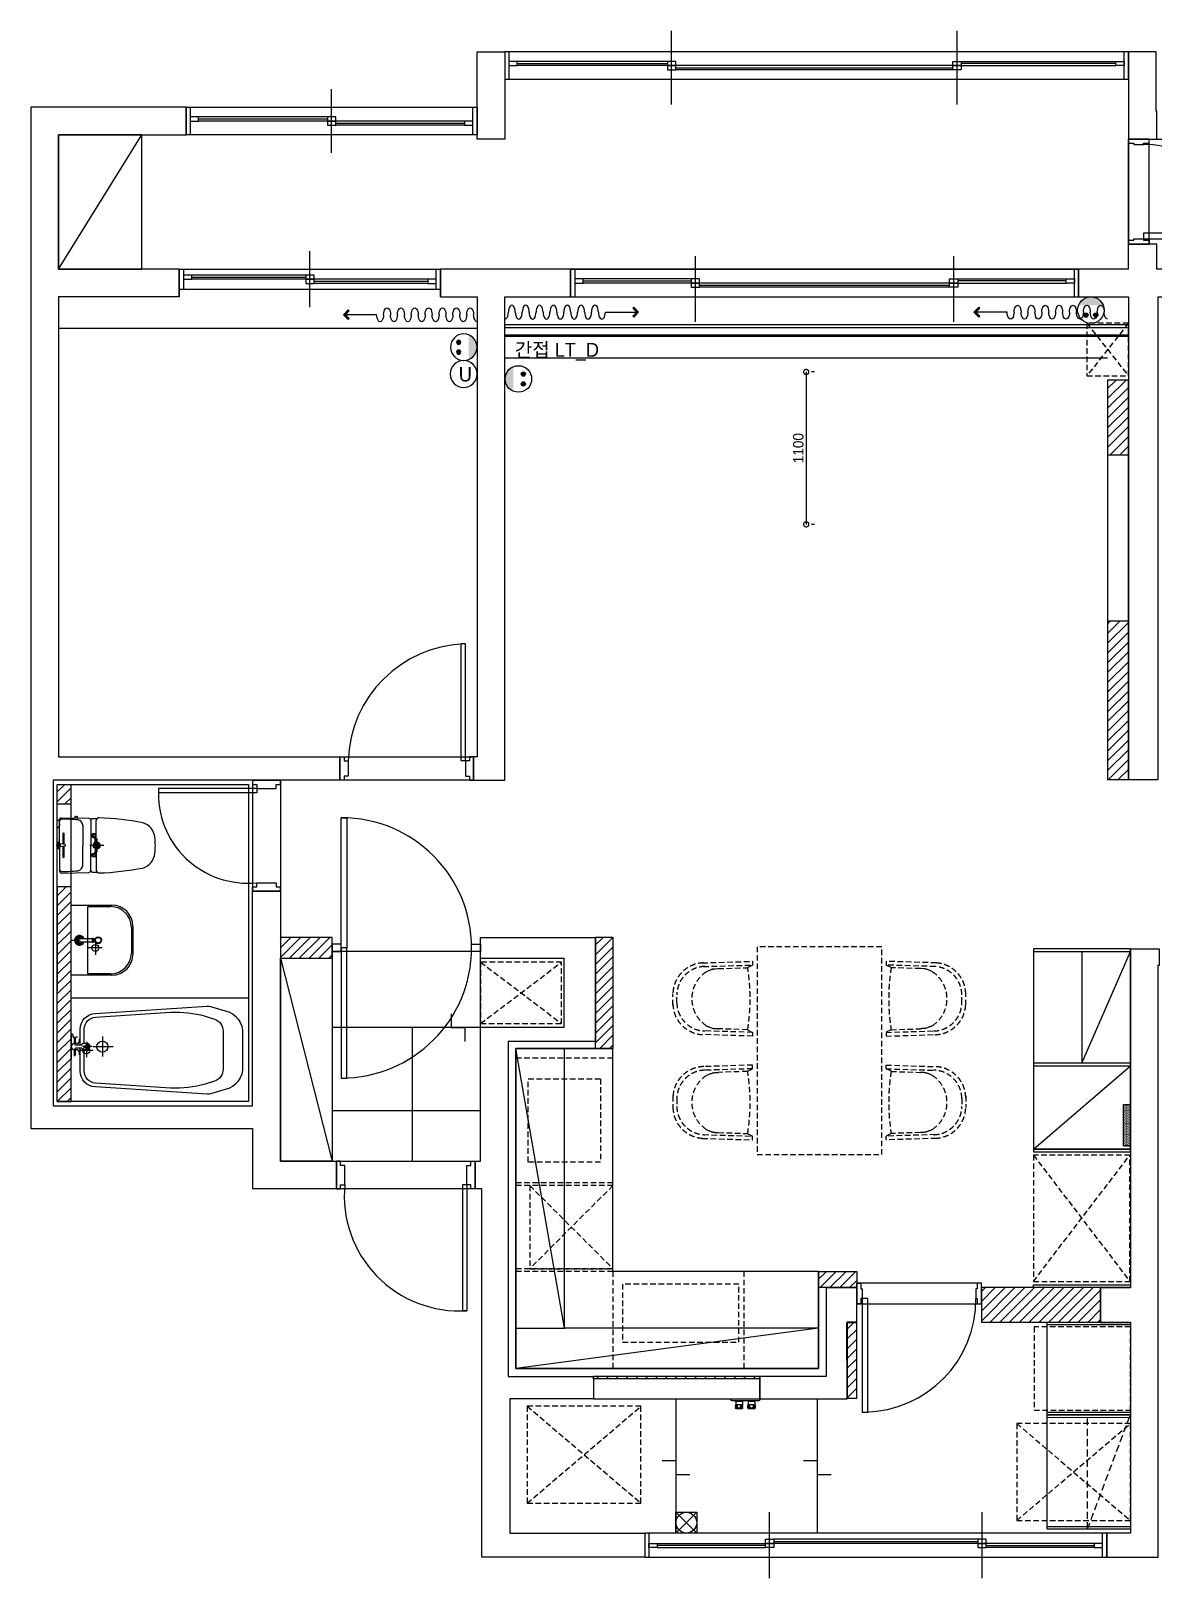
# Model space of a CAD drawing. Header units: inches. Extents: x 199882 to 277715, y -17863 to 11882.
# Drawn here: x 265150 to 273248, y -1368 to 9802 of the extents above; entities that cross this region are included whole.
import ezdxf
from ezdxf.enums import TextEntityAlignment as Align

# ---------------------------------------------------------------- set-up
doc = ezdxf.new("R2010")
doc.units = ezdxf.units.IN
doc.header["$LTSCALE"] = 50
doc.header["$MEASUREMENT"] = 0
for name, pattern in [('DASHEDX2', [1.5, 1, -0.5]), ('DH-HID2', [1.2, 0.8, -0.4]), ('HID', [2.5, 1.5, -1]), ('HIDDEN', [0.375, 0.25, -0.125])]:
    doc.linetypes.add(name, pattern=pattern)
for name, color, linetype in [('01. F-소품', 3, 'Continuous'), ('03-WAL NEW', 3, 'Continuous'), ('04-WIN', 4, 'Continuous'), ('06-FUR', 6, 'Continuous'), ('06-LIGHT', 4, 'Continuous'), ('07-DIM WAL', 5, 'Continuous'), ('08-HAT', 8, 'Continuous'), ('3.기호.계단선', 30, 'Continuous'), ('CO-BATH', 6, 'Continuous'), ('CO-DO-FR', 7, 'Continuous'), ('CO-DOOR', 8, 'Continuous'), ('E-HAT', 251, 'Continuous'), ('fin', 5, 'Continuous'), ('FU-FURM', 251, 'DH-HID2'), ('fur', 6, 'Continuous'), ('HL', 6, 'HIDDEN'), ('RC-LIGHT', 7, 'Continuous'), ('도면층2', 2, 'Continuous'), ('도면층4', 4, 'Continuous'), ('도면층5', 5, 'Continuous'), ('설비', 140, 'Continuous'), ('욕실마감선', 4, 'Continuous')]:
    doc.layers.add(name, color=color, linetype=linetype)
doc.styles.get("Standard").update_dxf_attribs({"font": 'txt.shx', "bigfont": 'whgtxt.shx'})
doc.styles.add('스타일1', font='HY울릉도M.TTF')
doc.styles.add('코레일둥고', font='Korail_Round_Gothic_Medium.ttf')
doc.dimstyles.new('30', dxfattribs={"dimscale": 30, "dimtxt": 2.5, "dimasz": 2.5, "dimexe": 1.25, "dimexo": 2, "dimtad": 1, "dimdec": 0, "dimtxsty": '스타일1', "dimblk": 'DOTSMALL', "dimcen": 2.5, "dimclrd": 1, "dimclre": 1, "dimclrt": 7, "dimadec": 0, "dimazin": 0, "dimtfac": 1, "dimtdec": 0, "dimtix": 1, "dimtmove": 0, "dimatfit": 3, "dimldrblk": 'DOTSMALL', "dimfxl": 0, "dimarcsym": 0})
pattern_1 = [(225, (21500, 3.206), (35.355339, -35.355339), [])]
pattern_2 = [(225, (46921.5, 0), (35.355339, -35.355339), [])]

# ---------------------------------------------------------------- blocks, each defined once
blk = doc.blocks.new('A$C004A4CAE')
at = {"layer": 'fin', "color": 6}
for p, q in [((0, 0), (0, 5)), ((200, 15), (10, 15)), ((36, 69), (36, 70)), ((84, 69), (36, 69)), ((51, 63), (36, 63)), ((51, 57), (36, 57)), ((51, 51), (36, 51)), ((36, 23), (36, 45)), ((84, 45), (36, 45)), ((82, 72), (38, 72)), ((82, 21), (38, 21)), ((43, 15), (43, 21)), ((84, 63), (69, 63)), ((84, 57), (69, 57)), ((84, 51), (69, 51)), ((77, 15), (77, 21)), ((84, 69), (84, 70)), ((84, 23), (84, 45)), ((126, 69), (126, 70)), ((174, 69), (126, 69)), ((141, 63), (126, 63)), ((141, 57), (126, 57)), ((141, 51), (126, 51)), ((174, 45), (126, 45)), ((126, 23), (126, 45)), ((172, 72), (128, 72)), ((172, 21), (128, 21)), ((133, 15), (133, 21)), ((174, 63), (159, 63)), ((174, 57), (159, 57)), ((174, 51), (159, 51)), ((167, 15), (167, 21)), ((174, 69), (174, 70)), ((174, 23), (174, 45)), ((210, 0), (210, 5))]:
    blk.add_line(p, q, dxfattribs=at)
for centre, radius, start, end in [((10, 5), 10, 90, 180), ((36, 66), 3, 90, 270), ((36, 60), 3, 90, 270), ((36, 54), 3, 90, 270), ((36, 48), 3, 90, 270), ((38, 70), 2, 90, 180), ((38, 23), 2, 180, 270), ((51, 66), 3, 90, 270), ((51, 60), 3, 90, 270), ((51, 54), 3, 90, 270), ((51, 48), 3, 90, 270), ((69, 66), 3, 270, 90), ((69, 60), 3, 270, 90), ((69, 54), 3, 270, 90), ((69, 48), 3, 270, 90), ((82, 70), 2, 0, 90), ((82, 23), 2, 270, 0), ((84, 66), 3, 270, 90), ((84, 60), 3, 270, 90), ((84, 54), 3, 270, 90), ((84, 48), 3, 270, 90), ((126, 66), 3, 90, 270), ((126, 60), 3, 90, 270), ((126, 54), 3, 90, 270), ((126, 48), 3, 90, 270), ((128, 70), 2, 90, 180), ((128, 23), 2, 180, 270), ((141, 66), 3, 90, 270), ((141, 60), 3, 90, 270), ((141, 54), 3, 90, 270), ((141, 48), 3, 90, 270), ((159, 66), 3, 270, 90), ((159, 60), 3, 270, 90), ((159, 54), 3, 270, 90), ((159, 48), 3, 270, 90), ((172, 70), 2, 0, 90), ((172, 23), 2, 270, 0), ((174, 66), 3, 270, 90), ((174, 60), 3, 270, 90), ((174, 54), 3, 270, 90), ((174, 48), 3, 270, 90), ((200, 5), 10, 0, 90)]:
    blk.add_arc(centre, radius, start, end, dxfattribs=at)
blk = doc.blocks.new('floor')
at = {"layer": '3.기호.계단선'}
h = blk.add_hatch(dxfattribs=at)
h.set_pattern_fill('ANSI31', color=256, scale=10)
edge = h.paths.add_edge_path()
edge.add_arc((205833, 3922), 25, 0, 360)
at = {"layer": '3.기호.계단선', "ltscale": 0.56}
h = blk.add_hatch(dxfattribs=at)
h.set_pattern_fill('DOTS', color=256, scale=150, angle=180)
h.set_pattern_definition([(180, (209320.21, 64491.231), (-4.6875, -9.375), [0, -9.375])])
h.paths.add_polyline_path([(213242, 2052), (213292, 2052), (213292, 1752), (213242, 1752)])
for p, q in [((210013, -73), (210013, -1043)), ((211033, -73), (211033, -1043)), ((210013, -893), (210163, -1043)), ((210013, -1043), (210163, -893))]:
    blk.add_line(p, q)
for points in [[(209913, -520), (210013, -520), (210013, -620), (210113, -620)], [(210933, -520), (211033, -520), (211033, -620), (211133, -620)]]:
    blk.add_lwpolyline(points)
blk.add_lwpolyline([(210013, -893), (210163, -893), (210163, -1043), (210013, -1043)], close=True)
blk.add_circle((210088, -968), 75)
at = {"layer": '3.기호.계단선'}
for p, q in [((205883, 3922), (205783, 3922)), ((205833, 3972), (205833, 3872)), ((205873, 3182), (205773, 3182)), ((205823, 3232), (205823, 3132)), ((205758, 2492), (205758, 2392)), ((205808, 2442), (205708, 2442))]:
    blk.add_line(p, q, dxfattribs=at)
blk.add_lwpolyline([(213242, 2052), (213292, 2052), (213292, 1752), (213242, 1752)], close=True, dxfattribs=at)
for centre in [(205833, 3922), (205823, 3182), (205758, 2442)]:
    blk.add_circle(centre, 25, dxfattribs=at)
at = {"layer": '도면층2'}
for p, q in [((213483, 8262), (213278, 8262)), ((213278, 8082), (213278, 8262)), ((208603, 3257), (209433, 3257)), ((208603, 3107), (208603, 3257)), ((209433, 3257), (209433, 2507)), ((208603, 1642), (208603, 2607)), ((209433, 2507), (208803, 2507)), ((208803, 2507), (208803, 87)), ((208563, 1442), (208563, 1642)), ((208563, 1642), (208603, 1642)), ((208613, 1442), (208563, 1442)), ((208613, -1218), (208613, 1442)), ((208803, 87), (209418, 87)), ((209418, 87), (209418, -73)), ((209418, -73), (208813, -73)), ((208813, -73), (208813, -1043)), ((208813, -1043), (209788, -1043)), ((209788, -1043), (209788, -1218)), ((209788, -1218), (208613, -1218))]:
    blk.add_line(p, q, dxfattribs=at)
for points in [[(208578, 9652), (208778, 9652), (208778, 9452), (208778, 9022), (208578, 9022), (208578, 9242)], [(213278, 9022), (213483, 9022), (213483, 9222), (213478, 9222), (213478, 9652), (213278, 9652), (213278, 9452)], [(213122, -1043), (213122, -1218), (213493, -1218), (213493, 3057), (213503, 3057), (213503, 3172), (213292, 3172), (213292, 727), (213077, 727), (213077, 477), (213292, 477), (213293, -1043)], [(211317, 477), (211317, 727), (211097, 727), (211098, 87), (210618, 87), (210618, -73), (211248, -73), (211247, 477)]]:
    blk.add_lwpolyline(points, close=True, dxfattribs=at)
for points in [[(206428, 8082), (206428, 7882), (206428, 8082), (205558, 8082), (205558, 9052), (206478, 9052), (206478, 9252), (205358, 9252), (205358, 1877), (206958, 1877), (206958, 1442)], [(208553, 4552), (208553, 4392), (208778, 4392), (208778, 7882), (209253, 7882), (209253, 8082), (208313, 8082), (208313, 7882), (208578, 7882), (208578, 4562), (208553, 4562)], [(213278, 8082), (212918, 8082), (212918, 7882), (213278, 7882), (213278, 4397), (213493, 4397), (213493, 7882), (213963, 7882), (213963, 8082), (213483, 8082)], [(206428, 7882), (205558, 7882), (205558, 4562), (207588, 4562), (207588, 4392), (205518, 4392), (205518, 2042), (206958, 2042), (206958, 3592), (207158, 3592), (207158, 1642), (207563, 1642), (207563, 1442), (206958, 1442)], [(208603, 3107), (209203, 3107), (209203, 2607), (208603, 2607)]]:
    blk.add_lwpolyline(points, dxfattribs=at)
at = {"layer": '도면층4'}
for p, q in [((209981, 9272), (209981, 9802)), ((212042, 9272), (212042, 9802)), ((213278, 9652), (208778, 9652)), ((208778, 9652), (208778, 9452)), ((208808, 9652), (208808, 9452)), ((213248, 9452), (213248, 9652)), ((213278, 9452), (213278, 9652)), ((208868, 9567), (209951, 9567)), ((210011, 9537), (212012, 9537)), ((213188, 9567), (212072, 9567)), ((213278, 9452), (208778, 9452)), ((207528, 8922), (207528, 9382)), ((206478, 9252), (206478, 9052)), ((206508, 9252), (206508, 9052)), ((206568, 9167), (207498, 9167)), ((208548, 9052), (208548, 9252)), ((208578, 9022), (208578, 9242)), ((207558, 9137), (208488, 9137)), ((207371, 7807), (207371, 8212)), ((210153, 7702), (210153, 8177)), ((212018, 7702), (212018, 8177)), ((206428, 8082), (206428, 7882)), ((206428, 8082), (208313, 8082)), ((206428, 8082), (206428, 7937)), ((206458, 8082), (206458, 7937)), ((208283, 7937), (208283, 8082)), ((208313, 7882), (208313, 8082)), ((208313, 7937), (208313, 8082)), ((209253, 8082), (212918, 8082)), ((212918, 8082), (209253, 8082)), ((209253, 8082), (209253, 7882)), ((209283, 8082), (209283, 7882)), ((212888, 7882), (212888, 8082)), ((212918, 7882), (212918, 8082)), ((206428, 7937), (208313, 7937)), ((206518, 8025), (207341, 8025)), ((207401, 7995), (208223, 7995)), ((209343, 7997), (210123, 7997)), ((210183, 7967), (211988, 7967)), ((212828, 7997), (212048, 7997)), ((209253, 7882), (212918, 7882)), ((208493, 5378), (208463, 5378)), ((208463, 4532), (208463, 5377)), ((208493, 4532), (208493, 5378)), ((207588, 4392), (207588, 4562)), ((207588, 4562), (208553, 4562)), ((207588, 4562), (207588, 4392)), ((208493, 4532), (208463, 4532)), ((208553, 4562), (208553, 4392)), ((207158, 4392), (206958, 4392)), ((206958, 4392), (206958, 3592)), ((206958, 4392), (207158, 4392)), ((207158, 4362), (207158, 4392)), ((207158, 4392), (207158, 3592)), ((208553, 4392), (207588, 4392)), ((206988, 4332), (206278, 4332)), ((206278, 4332), (206278, 4302)), ((206988, 4302), (206279, 4302)), ((206988, 4332), (206988, 4302)), ((206958, 3592), (207158, 3592)), ((207158, 3592), (207158, 3622)), ((207563, 1642), (208563, 1642)), ((207563, 1442), (207563, 1642)), ((208563, 1642), (208563, 1442)), ((208563, 1442), (208563, 1642)), ((208473, 1472), (208473, 563)), ((208503, 1472), (208473, 1472)), ((208503, 1472), (208503, 562)), ((208563, 1442), (207563, 1442)), ((208503, 562), (208473, 562)), ((210618, 87), (209418, 87)), ((209418, 87), (209418, -73)), ((210618, -73), (210618, 87)), ((209418, -73), (210618, -73)), ((210688, -1368), (210688, -893)), ((212222, -1368), (212222, -893)), ((213122, -1043), (209788, -1043)), ((209788, -1043), (209788, -1218)), ((209818, -1043), (209818, -1218)), ((210718, -1103), (212192, -1103)), ((213092, -1218), (213092, -1043)), ((213122, -1218), (213122, -1043)), ((209788, -1218), (213122, -1218)), ((210658, -1133), (209878, -1133)), ((212252, -1133), (213032, -1133))]:
    blk.add_line(p, q, dxfattribs=at)
for points in [[(208808, 9582), (208808, 9552), (208868, 9552), (208868, 9582)], [(209951, 9582), (209951, 9552), (210011, 9552), (210011, 9582)], [(209951, 9552), (209951, 9522), (210011, 9522), (210011, 9552)], [(212072, 9582), (212072, 9552), (212012, 9552), (212012, 9582)], [(212072, 9552), (212072, 9522), (212012, 9522), (212012, 9552)], [(213248, 9582), (213248, 9552), (213188, 9552), (213188, 9582)], [(206478, 9252), (208578, 9252), (208578, 9052), (206478, 9052)], [(206508, 9182), (206508, 9152), (206568, 9152), (206568, 9182)], [(207498, 9182), (207498, 9152), (207558, 9152), (207558, 9182)], [(207498, 9152), (207498, 9122), (207558, 9122), (207558, 9152)], [(208488, 9152), (208488, 9122), (208548, 9122), (208548, 9152)], [(206458, 8040), (206458, 8010), (206518, 8010), (206518, 8040)], [(207341, 8040), (207341, 8010), (207401, 8010), (207401, 8040)], [(207341, 8010), (207341, 7980), (207401, 7980), (207401, 8010)], [(208223, 8010), (208223, 7980), (208283, 7980), (208283, 8010)], [(209283, 8012), (209283, 7982), (209343, 7982), (209343, 8012)], [(210123, 8012), (210123, 7982), (210183, 7982), (210183, 8012)], [(210123, 7982), (210123, 7952), (210183, 7952), (210183, 7982)], [(212048, 8012), (212048, 7982), (211988, 7982), (211988, 8012)], [(212048, 7982), (212048, 7952), (211988, 7952), (211988, 7982)], [(212888, 8012), (212888, 7982), (212828, 7982), (212828, 8012)], [(210718, -1088), (210718, -1118), (210658, -1118), (210658, -1088)], [(212192, -1088), (212192, -1118), (212252, -1118), (212252, -1088)], [(209878, -1118), (209878, -1148), (209818, -1148), (209818, -1118)], [(210718, -1118), (210718, -1148), (210658, -1148), (210658, -1118)], [(212192, -1118), (212192, -1148), (212252, -1148), (212252, -1118)], [(213032, -1118), (213032, -1148), (213092, -1148), (213092, -1118)]]:
    blk.add_lwpolyline(points, close=True, dxfattribs=at)
for points in [[(207588, 4562), (207618, 4562), (207618, 4532), (207648, 4532), (207648, 4422), (207618, 4422), (207618, 4392), (207588, 4392), (207588, 4562)], [(208553, 4562), (208523, 4562), (208523, 4532), (208493, 4532), (208493, 4422), (208523, 4422), (208523, 4392), (208553, 4392), (208553, 4562)], [(206958, 4392), (206958, 4362), (206988, 4362), (206988, 4332), (207128, 4332), (207128, 4362), (207158, 4362), (207158, 4392), (206958, 4392)], [(206958, 3592), (206958, 3622), (206988, 3622), (206988, 3652), (207128, 3652), (207128, 3622), (207158, 3622), (207158, 3592), (206958, 3592)], [(207563, 1442), (207593, 1442), (207593, 1472), (207623, 1472), (207623, 1612), (207593, 1612), (207593, 1642), (207563, 1642), (207563, 1442)], [(208563, 1442), (208533, 1442), (208533, 1472), (208503, 1472), (208503, 1612), (208533, 1612), (208533, 1642), (208563, 1642), (208563, 1442)]]:
    blk.add_lwpolyline(points, dxfattribs=at)
at = {"layer": '도면층5'}
for p, q in [((209951, 9582), (208868, 9582)), ((209951, 9552), (208868, 9552)), ((212012, 9552), (210011, 9552)), ((212012, 9522), (210011, 9522)), ((212072, 9582), (213188, 9582)), ((212072, 9552), (213188, 9552)), ((207498, 9182), (206568, 9182)), ((207498, 9152), (206568, 9152)), ((208488, 9152), (207558, 9152)), ((208488, 9122), (207558, 9122)), ((207341, 8040), (206518, 8040)), ((207341, 8010), (206518, 8010)), ((208223, 8010), (207401, 8010)), ((208223, 7980), (207401, 7980)), ((210123, 8012), (209343, 8012)), ((210123, 7982), (209343, 7982)), ((211988, 7982), (210183, 7982)), ((211988, 7952), (210183, 7952)), ((212048, 8012), (212828, 8012)), ((212048, 7982), (212828, 7982)), ((212192, -1088), (210718, -1088)), ((209878, -1118), (210658, -1118)), ((209878, -1148), (210658, -1148)), ((212192, -1118), (210718, -1118)), ((213032, -1118), (212252, -1118)), ((213032, -1148), (212252, -1148))]:
    blk.add_line(p, q, dxfattribs=at)
for centre, radius, start, end in [((208516, 4509), 868, 91.5057, 178.4943), ((206923, 4294), 645, 176.5966, 275.8314), ((208450, 1392), 831, 174.4709, 273.6438)]:
    blk.add_arc(centre, radius, start, end, dxfattribs=at)
at = {"xscale": -1, "rotation": 180}
blk.add_blockref('A$C004A4CAE', (210408, -73), dxfattribs=at)
blk = doc.blocks.new('CJSWJ')
at = {"layer": '03-WAL NEW'}
h = blk.add_hatch(dxfattribs=at)
h.set_pattern_fill('_USER', color=256, scale=50, angle=225, pattern_type=0)
h.set_pattern_definition(pattern_2)
h.paths.add_polyline_path([(234778, 7282), (234628, 7282), (234628, 6740), (234778, 6740)])
h = blk.add_hatch(dxfattribs=at)
h.set_pattern_fill('_USER', color=256, scale=50, angle=225, pattern_type=0)
h.set_pattern_definition(pattern_2)
h.paths.add_polyline_path([(234628, 4397), (234778, 4397), (234778, 5540), (234628, 5540)])
h = blk.add_hatch(dxfattribs=at)
h.set_pattern_fill('_USER', color=256, scale=50, angle=225, pattern_type=0)
h.set_pattern_definition([(225, (22096, -5), (35.355339, -35.355339), [])])
h.paths.add_polyline_path([(227148, 4362), (227048, 4362), (227048, 4222), (227148, 4222)])
h = blk.add_hatch(dxfattribs=at)
h.set_pattern_fill('_USER', color=8, scale=50, angle=225, pattern_type=0)
h.set_pattern_definition([(225, (355859.5, 8446), (35.35534, -35.35534), [])])
h.paths.add_polyline_path([(227048, 2072), (227148, 2072), (227148, 3622), (227048, 3622)])
h = blk.add_hatch(dxfattribs=at)
h.set_pattern_fill('_USER', color=256, scale=50, angle=225, pattern_type=0)
h.set_pattern_definition([(225, (355869.5, 8451), (35.35534, -35.35534), [])])
h.paths.add_polyline_path([(229033, 3257), (228658, 3257), (228658, 3107), (229033, 3107)])
h = blk.add_hatch(dxfattribs=at)
h.set_pattern_fill('_USER', color=256, scale=50, angle=225, pattern_type=0)
h.set_pattern_definition([(225, (355964.5, 8484.206), (35.35534, -35.35534), [])])
h.paths.add_polyline_path([(231058, 2455), (230933, 2455), (230933, 3260), (231058, 3260)])
h = blk.add_hatch(dxfattribs=at)
h.set_pattern_fill('_USER', color=256, scale=50, angle=225, pattern_type=0)
h.set_pattern_definition(pattern_1)
h.paths.add_polyline_path([(232817, 730), (232542, 730), (232542, 846), (232817, 846)])
h = blk.add_hatch(dxfattribs=at)
h.set_pattern_fill('_USER', color=256, scale=50, angle=225, pattern_type=0)
h.set_pattern_definition([(225, (47135.57, -161.794), (35.355339, -35.355339), [])])
h.paths.add_polyline_path([(234577, 480), (234577, 730), (233717, 730), (233717, 480)])
h = blk.add_hatch(dxfattribs=at)
h.set_pattern_fill('_USER', color=256, scale=50, angle=225, pattern_type=0)
h.set_pattern_definition(pattern_1)
h.paths.add_polyline_path([(232748, -70), (232817, -70), (232817, 480), (232748, 480)])
h = blk.add_hatch(dxfattribs=at)
h.set_pattern_fill('_USER', color=256, scale=50, angle=225, pattern_type=0)
h.set_pattern_definition([(225, (21500, -101.794), (35.355339, -35.355339), [])])
h.paths.add_polyline_path([(230918, 90), (232118, 90), (232118, 70), (230918, 70)])
at = {"layer": '08-HAT'}
h = blk.add_hatch(dxfattribs=at)
h.set_pattern_fill('_USER', color=8, scale=600, double=1, pattern_type=0)
h.set_pattern_definition([(0, (230103.25, 2607.26), (0, 600), []), (90, (230103.25, 2607.26), (-600, 4e-14), [])])
h.paths.add_polyline_path([(230103, 2607), (229033, 2607), (229033, 1642), (230103, 1642)])
at = {"color": 8}
for p, q in [((227048, 3922), (227039, 3922)), ((227048, 3946), (227048, 3898)), ((227148, 3237), (227213, 3237)), ((230103, 2607), (229033, 2607))]:
    blk.add_line(p, q, dxfattribs=at)
at = {"color": 8, "const_width": 10}
for points in [[(227928, 8082), (229813, 8082), (229813, 7937), (227928, 7937)], [(230753, 8082), (234418, 8082), (234418, 7882), (230753, 7882)]]:
    blk.add_lwpolyline(points, close=True, dxfattribs=at)
at = {"color": 8}
blk.add_lwpolyline([(229890, 2707), (229890, 2607), (229990, 2607), (229990, 2507)], dxfattribs=at)
at = {"layer": '03-WAL NEW'}
for p, q in [((234778, 6740), (234628, 6740)), ((234778, 5540), (234628, 5540)), ((227148, 3622), (227148, 4362)), ((227048, 4222), (227148, 4222))]:
    blk.add_line(p, q, dxfattribs=at)
for points in [[(234628, 4397), (234778, 4397), (234778, 7282), (234628, 7282)], [(229033, 3257), (228658, 3257), (228658, 3107), (229033, 3107)], [(231058, 2455), (230933, 2455), (230933, 3260), (231058, 3260)], [(232817, 730), (232542, 730), (232542, 846), (232817, 846)], [(233717, 480), (234577, 480), (234577, 730), (234577, 730), (234792, 730), (234792, 730), (233717, 730)], [(232748, -70), (232817, -70), (232817, 480), (232748, 480)]]:
    blk.add_lwpolyline(points, close=True, dxfattribs=at)
for points in [[(227048, 2072), (227148, 2072), (227148, 3622), (227048, 3622), (227048, 2872)], [(232542, 846), (232542, 146), (230358, 146), (230358, 2455), (231058, 2455)], [(230918, 90), (232118, 90), (232118, 70), (230918, 70), (230918, 90)]]:
    blk.add_lwpolyline(points, dxfattribs=at)
at = {"layer": '06-FUR', "color": 8}
blk.add_line((227058, 8082), (227658, 9052), dxfattribs=at)
for points in [[(227058, 8082), (227658, 8082), (227658, 9052), (227058, 9052)], [(234792, -190), (234192, -190), (234192, 480), (234792, 480)], [(234192, -190), (234792, -190), (234792, -1015), (234192, -1015)]]:
    blk.add_lwpolyline(points, close=True, dxfattribs=at)
for points in [[(228658, 3107), (229033, 3107), (229033, 1642), (228658, 1642), (228658, 3107), (229033, 1642)], [(230103, 3107), (230703, 3107), (230703, 2607), (230103, 2607)], [(232542, 146), (232542, 846), (231058, 846), (231058, 2455), (230938, 2455), (230938, 2455), (230358, 2455), (230358, 146), (232542, 146)], [(232542, 436), (230708, 436), (230708, 2455), (230358, 2455), (230358, 146), (232542, 146), (232542, 436), (230358, 146), (230358, 436), (230708, 436), (230358, 2455)], [(234192, 460), (234192, 480), (234792, 480), (234792, 461), (234192, 460)], [(234192, -190), (234192, -170), (234792, -170), (234792, -189), (234192, -190)], [(234192, -210), (234192, -190), (234792, -190), (234792, -209), (234192, -210)], [(234192, -1015), (234192, -995), (234792, -995), (234792, -1014), (234192, -1015)]]:
    blk.add_lwpolyline(points, dxfattribs=at)
at = {"layer": '08-HAT', "color": 8}
blk.add_lwpolyline([(230103, 3156), (229033, 3156), (229033, 1642), (230103, 1642)], close=True, dxfattribs=at)
at = {"layer": 'CO-BATH', "color": 8}
for p, q in [((227148, 3490), (227443, 3490)), ((227148, 2985), (227148, 3490)), ((227268, 3480), (227433, 3480)), ((227268, 2995), (227268, 3480)), ((227208, 3250), (227299, 3250)), ((227299, 3251), (227304, 3251)), ((227299, 3251), (227299, 3224)), ((227304, 3252), (227309, 3252)), ((227304, 3252), (227304, 3223)), ((227309, 3252), (227309, 3223)), ((227583, 3330), (227583, 3145)), ((227593, 3340), (227593, 3135)), ((227208, 3225), (227299, 3225)), ((227299, 3224), (227304, 3224)), ((227304, 3223), (227309, 3223)), ((227443, 2985), (227148, 2985)), ((227433, 2995), (227268, 2995))]:
    blk.add_line(p, q, dxfattribs=at)
for radius in [25, 20]:
    blk.add_circle((227343, 3237), radius, dxfattribs=at)
for centre, radius, start, end in [((227433, 3330), 150, 0, 90), ((227443, 3340), 150, 0, 90), ((227208, 3237), 35, 20.9249, 339.0752), ((227208, 3237), 30, 24.6243, 335.3757), ((227208, 3237), 25, 30, 330), ((227208, 3237), 18, 43.983, 316.0171), ((227208, 3237), 12.5, 90, 270), ((227433, 3145), 150, 270, 0), ((227443, 3135), 150, 270, 0)]:
    blk.add_arc(centre, radius, start, end, dxfattribs=at)
at = {"layer": 'CO-DO-FR', "color": 8}
for points in [[(234928, 9022), (234778, 9022), (234778, 8992), (234818, 8992), (234818, 8982), (234888, 8982), (234888, 8992), (234928, 8992), (234928, 9022)], [(234928, 8262), (234778, 8262), (234778, 8292), (234818, 8292), (234818, 8302), (234888, 8302), (234888, 8292), (234928, 8292), (234928, 8262)], [(232817, 611), (232817, 761), (232847, 761), (232847, 721), (232857, 721), (232857, 651), (232847, 651), (232847, 611), (232817, 611)], [(233717, 611), (233717, 761), (233687, 761), (233687, 721), (233677, 721), (233677, 651), (233687, 651), (233687, 611), (233717, 611)]]:
    blk.add_lwpolyline(points, close=True, dxfattribs=at)
at = {"layer": 'CO-DOOR', "color": 8}
for points in [[(235568, 8342), (234888, 8342), (234888, 8302), (235568, 8302)], [(229138, 4122), (229138, 3182), (229098, 3182), (229098, 4122)], [(229138, 2242), (229138, 3182), (229098, 3182), (229098, 2242)], [(232897, -169), (232897, 651), (232857, 651), (232857, -169)]]:
    blk.add_lwpolyline(points, close=True, dxfattribs=at)
for centre, radius, start, end in [((234888, 8302), 681, 1.728, 89.9822), ((232865, 643), 812, 270.8693, 0.5454)]:
    blk.add_arc(centre, radius, start, end, dxfattribs=at)
at = {"layer": 'E-HAT', "color": 8}
blk.add_lwpolyline([(234983, 8262), (234778, 8262), (234778, 9022), (238483, 9022), (238483, 8082), (234983, 8082), (234983, 8262)], dxfattribs=at)
at = {"layer": 'fin', "color": 8}
for p, q in [((227063, 4078), (227063, 4090)), ((227063, 4078), (227063, 4066)), ((227065, 3930), (227065, 4095)), ((227232, 4067), (227232, 3922)), ((227290, 4103), (227290, 3922)), ((227329, 3922), (227329, 4102)), ((227065, 3914), (227065, 3750)), ((227232, 3777), (227232, 3922)), ((227290, 3742), (227290, 3922)), ((227329, 3922), (227329, 3743))]:
    blk.add_line(p, q, dxfattribs=at)
for points in [[(227065, 4095), (227065, 4107, -0.421209), (227080, 4122), (227275, 4118, -0.001659)], [(227290, 4103, -0.371724), (227304, 4117, -0.003515), (227335, 4116, -0.320541)], [(227065, 3750), (227065, 3737, 0.421209), (227080, 3722), (227275, 3727, 0.001659)], [(227290, 3742, 0.371724), (227304, 3728, 0.003515), (227335, 3728, 0.320541)]]:
    blk.add_lwpolyline(points, format="xyb", dxfattribs=at)
for centre, radius, start, end in [((227048, 4090), 15, 0, 90), ((227048, 4066), 15, 270, 0), ((227081, 4095), 16, 90.6884, 180), ((227092, 3111), 1000, 84.0563, 90.6884), ((227192, 4066), 40, 2.4871, 84.0563), ((227275, 4103), 15, 0, 88.6349), ((227349, 4102), 20, 87.6667, 180), ((227260, 1917), 2206, 79.3919, 87.6667), ((227627, 3966), 126, 6.5759, 71.7036), ((227350, 3922), 406, 0, 8.3007), ((227350, 3922), 406, 351.6993, 0), ((227627, 3878), 126, 288.2964, 353.4241), ((227081, 3750), 16, 180, 269.3116), ((227092, 4734), 1000, 269.3116, 275.9437), ((227192, 3779), 40, 275.9437, 357.5129), ((227275, 3742), 15, 271.3651, 0), ((227349, 3743), 20, 180, 272.3333), ((227260, 5927), 2206, 272.3333, 280.6081)]:
    blk.add_arc(centre, radius, start, end, dxfattribs=at)
at = {"layer": 'FU-FURM', "color": 8}
for p, q in [((234778, 7692), (234478, 7312)), ((234478, 7692), (234778, 7312)), ((232098, 3190), (232098, 1690)), ((232998, 3190), (232098, 3190)), ((232998, 1690), (232998, 3190)), ((230103, 2635), (230688, 3080)), ((230103, 3080), (230688, 2635)), ((231703, 3074), (232065, 3085)), ((231710, 3047), (232065, 3058)), ((231741, 3014), (231746, 3017)), ((231746, 3017), (231752, 3019)), ((231752, 3019), (231757, 3021)), ((231757, 3021), (231763, 3023)), ((231763, 3023), (231768, 3025)), ((231768, 3025), (231773, 3026)), ((231773, 3026), (231777, 3028)), ((231777, 3028), (231781, 3029)), ((231781, 3029), (231784, 3030)), ((231784, 3030), (231788, 3030)), ((231788, 3030), (231791, 3031)), ((231791, 3031), (231795, 3031)), ((231795, 3031), (231815, 3032)), ((231815, 3032), (231818, 3032)), ((231818, 3032), (232030, 3039)), ((232030, 3040), (232065, 3058)), ((232065, 3085), (232065, 3058)), ((233392, 3074), (233030, 3085)), ((233030, 3085), (233030, 3058)), ((233066, 3040), (233030, 3058)), ((233385, 3047), (233030, 3058)), ((233277, 3032), (233066, 3039)), ((233281, 3032), (233277, 3032)), ((233301, 3031), (233281, 3032)), ((233304, 3031), (233301, 3031)), ((233308, 3030), (233304, 3031)), ((233311, 3030), (233308, 3030)), ((233315, 3029), (233311, 3030)), ((233319, 3028), (233315, 3029)), ((233323, 3026), (233319, 3028)), ((233328, 3025), (233323, 3026)), ((233333, 3023), (233328, 3025)), ((233338, 3021), (233333, 3023)), ((233344, 3019), (233338, 3021)), ((233349, 3017), (233344, 3019)), ((233355, 3014), (233349, 3017)), ((231731, 3010), (231736, 3012)), ((231736, 3012), (231741, 3014)), ((233360, 3012), (233355, 3014)), ((233364, 3010), (233360, 3012)), ((231491, 2768), (231491, 2851)), ((231518, 2787), (231518, 2844)), ((233577, 2787), (233577, 2844)), ((233604, 2768), (233604, 2851)), ((232066, 2572), (231708, 2583)), ((231732, 2620), (231736, 2618)), ((231736, 2618), (231741, 2616)), ((231741, 2616), (231747, 2613)), ((231747, 2613), (231752, 2611)), ((231752, 2611), (231758, 2609)), ((231758, 2609), (231763, 2607)), ((231763, 2607), (231769, 2605)), ((231769, 2605), (231773, 2603)), ((231773, 2603), (231777, 2602)), ((231777, 2602), (231781, 2601)), ((231781, 2601), (231785, 2600)), ((231785, 2600), (231788, 2600)), ((231788, 2600), (231792, 2599)), ((231792, 2599), (231812, 2599)), ((231812, 2599), (231815, 2598)), ((231815, 2598), (231819, 2598)), ((232030, 2591), (231819, 2598)), ((232030, 2590), (232066, 2572)), ((232066, 2572), (232066, 2545)), ((233066, 2590), (233029, 2572)), ((233029, 2572), (233387, 2583)), ((233029, 2572), (233029, 2545)), ((233065, 2591), (233277, 2598)), ((233280, 2598), (233277, 2598)), ((233284, 2599), (233280, 2598)), ((233304, 2599), (233284, 2599)), ((233307, 2600), (233304, 2599)), ((233311, 2600), (233307, 2600)), ((233314, 2601), (233311, 2600)), ((233318, 2602), (233314, 2601)), ((233322, 2603), (233318, 2602)), ((233327, 2605), (233322, 2603)), ((233332, 2607), (233327, 2605)), ((233338, 2609), (233332, 2607)), ((233343, 2611), (233338, 2609)), ((233349, 2613), (233343, 2611)), ((233354, 2616), (233349, 2613)), ((233359, 2618), (233354, 2616)), ((233364, 2620), (233359, 2618)), ((232066, 2545), (231715, 2556)), ((233029, 2545), (233380, 2556)), ((231058, 2386), (230358, 2386)), ((232066, 2309), (231708, 2298)), ((232066, 2336), (231715, 2325)), ((231732, 2261), (231736, 2263)), ((231736, 2263), (231741, 2265)), ((231741, 2265), (231747, 2268)), ((231747, 2268), (231752, 2270)), ((231752, 2270), (231758, 2272)), ((231758, 2272), (231763, 2274)), ((231763, 2274), (231769, 2276)), ((231769, 2276), (231773, 2278)), ((231773, 2278), (231777, 2279)), ((231777, 2279), (231781, 2280)), ((231781, 2280), (231785, 2281)), ((231785, 2281), (231788, 2281)), ((231788, 2281), (231792, 2282)), ((231792, 2282), (231812, 2282)), ((231812, 2282), (231815, 2283)), ((231815, 2283), (231819, 2283)), ((232030, 2290), (231819, 2283)), ((232030, 2291), (232066, 2309)), ((232066, 2309), (232066, 2336)), ((233029, 2336), (233380, 2325)), ((233029, 2309), (233029, 2336)), ((233066, 2291), (233029, 2309)), ((233029, 2309), (233387, 2298)), ((233065, 2290), (233277, 2283)), ((233280, 2283), (233277, 2283)), ((233284, 2282), (233280, 2283)), ((233304, 2282), (233284, 2282)), ((233307, 2281), (233304, 2282)), ((233311, 2281), (233307, 2281)), ((233314, 2280), (233311, 2281)), ((233318, 2279), (233314, 2280)), ((233322, 2278), (233318, 2279)), ((233327, 2276), (233322, 2278)), ((233332, 2274), (233327, 2276)), ((233338, 2272), (233332, 2274)), ((233343, 2270), (233338, 2272)), ((233349, 2268), (233343, 2270)), ((233354, 2265), (233349, 2268)), ((233359, 2263), (233354, 2265)), ((233364, 2261), (233359, 2263)), ((231491, 2113), (231491, 2030)), ((231518, 2094), (231518, 2037)), ((233577, 2094), (233577, 2037)), ((233604, 2113), (233604, 2030)), ((231703, 1807), (232065, 1796)), ((231710, 1834), (232065, 1823)), ((231731, 1871), (231736, 1869)), ((231736, 1869), (231741, 1867)), ((231741, 1867), (231746, 1864)), ((231746, 1864), (231752, 1862)), ((231752, 1862), (231757, 1860)), ((231757, 1860), (231763, 1858)), ((231763, 1858), (231768, 1856)), ((231768, 1856), (231773, 1854)), ((231773, 1854), (231777, 1853)), ((231777, 1853), (231781, 1852)), ((231781, 1852), (231784, 1851)), ((231784, 1851), (231788, 1851)), ((231788, 1851), (231791, 1850)), ((231791, 1850), (231795, 1850)), ((231795, 1850), (231815, 1849)), ((231815, 1849), (231818, 1849)), ((231818, 1849), (232030, 1842)), ((232030, 1841), (232065, 1823)), ((232065, 1796), (232065, 1823)), ((233066, 1841), (233030, 1823)), ((233385, 1834), (233030, 1823)), ((233030, 1796), (233030, 1823)), ((233392, 1807), (233030, 1796)), ((233277, 1849), (233066, 1842)), ((233281, 1849), (233277, 1849)), ((233301, 1850), (233281, 1849)), ((233304, 1850), (233301, 1850)), ((233308, 1851), (233304, 1850)), ((233311, 1851), (233308, 1851)), ((233315, 1852), (233311, 1851)), ((233319, 1853), (233315, 1852)), ((233323, 1854), (233319, 1853)), ((233328, 1856), (233323, 1854)), ((233333, 1858), (233328, 1856)), ((233338, 1860), (233333, 1858)), ((233344, 1862), (233338, 1860)), ((233349, 1864), (233344, 1862)), ((233355, 1867), (233349, 1864)), ((233360, 1869), (233355, 1867)), ((233364, 1871), (233360, 1869)), ((232098, 1690), (232998, 1690)), ((234092, 774), (234789, 1686)), ((234092, 1686), (234789, 774)), ((231058, 1486), (230358, 1486)), ((231058, 1466), (230358, 1466)), ((230458, 1466), (231058, 866)), ((231058, 1466), (230458, 866)), ((231058, 866), (230358, 866)), ((231058, 846), (230358, 846)), ((231058, 846), (231058, 146)), ((232003, 846), (232003, 146)), ((230440, -827), (231260, -127)), ((230440, -127), (231260, -827)), ((233972, -952), (234792, -252)), ((233972, -252), (234792, -952))]:
    blk.add_line(p, q, dxfattribs=at)
for points in [[(234478, 7312), (234778, 7312), (234778, 7692), (234478, 7692)], [(230688, 2635), (230688, 3080), (230103, 3080), (230103, 2635)], [(230447, 1636), (230447, 2236), (230969, 2236), (230969, 1636)], [(234789, 774), (234789, 1686), (234092, 1686), (234092, 774)], [(230458, 866), (231058, 866), (231058, 1466), (230458, 1466)], [(231967, 755), (231127, 755), (231127, 335), (231967, 335)], [(234097, -155), (234792, -155), (234792, 445), (234097, 445)], [(230440, -827), (231260, -827), (231260, -127), (230440, -127)], [(233972, -952), (234792, -952), (234792, -252), (233972, -252)]]:
    blk.add_lwpolyline(points, close=True, dxfattribs=at)
for centre, radius, start, end in [((231718, 2847), 227, 91.3567, 179.233), ((231726, 2841), 207, 91.3565, 179.233), ((231859, 2815), 232, 111.67, 111.7928), ((230633, 2814), 1415, 350.923, 9.219), ((234463, 2814), 1415, 170.781, 189.077), ((233237, 2815), 232, 68.2072, 68.33), ((233369, 2841), 207, 0.767, 88.6435), ((233377, 2847), 227, 0.767, 88.6433), ((231859, 2815), 232, 123.195, 236.947), ((233237, 2815), 232, 303.053, 56.805), ((231718, 2782), 227, 180.9092, 268.785), ((231726, 2789), 207, 180.9092, 268.785), ((233369, 2789), 207, 271.215, 359.0908), ((233377, 2782), 227, 271.215, 359.0908), ((231859, 2815), 232, 248.349, 248.472), ((233237, 2815), 232, 291.528, 291.651), ((231718, 2098), 227, 91.215, 179.0908), ((231726, 2092), 207, 91.215, 179.0908), ((231859, 2066), 232, 123.053, 236.805), ((231859, 2066), 232, 111.528, 111.651), ((230633, 2067), 1415, 350.781, 9.077), ((234463, 2067), 1415, 170.923, 189.219), ((233237, 2066), 232, 68.349, 68.472), ((233237, 2066), 232, 303.195, 56.947), ((233369, 2092), 207, 0.9092, 88.785), ((233377, 2098), 227, 0.9092, 88.785), ((231718, 2034), 227, 180.767, 268.6433), ((231726, 2040), 207, 180.767, 268.6435), ((233369, 2040), 207, 271.3565, 359.233), ((233377, 2034), 227, 271.3567, 359.233), ((231859, 2066), 232, 248.2072, 248.33), ((233237, 2066), 232, 291.67, 291.7928)]:
    blk.add_arc(centre, radius, start, end, dxfattribs=at)
at = {"layer": 'fur', "color": 8}
for p, q in [((227154, 2560), (227148, 2560)), ((227148, 2560), (227148, 2377)), ((227160, 2554), (227160, 2543)), ((227171, 2537), (227165, 2537)), ((227171, 2537), (227171, 2491)), ((227177, 2531), (227177, 2497)), ((227194, 2537), (227183, 2537)), ((227194, 2491), (227183, 2491)), ((227225, 2480), (227183, 2480)), ((227205, 2526), (227205, 2503)), ((227225, 2481), (227225, 2480)), ((227297, 2469), (227231, 2469)), ((227263, 2491), (227235, 2491)), ((227263, 2435), (227263, 2504)), ((227307, 2469), (227304, 2469)), ((227307, 2469), (227452, 2469)), ((227374, 2542), (227374, 2398)), ((227171, 2446), (227171, 2400)), ((227177, 2440), (227177, 2406)), ((227225, 2457), (227183, 2457)), ((227194, 2446), (227183, 2446)), ((227205, 2434), (227205, 2411)), ((227263, 2446), (227236, 2446)), ((234092, 1730), (234792, 2330))]:
    blk.add_line(p, q, dxfattribs=at)
at = {"layer": 'fur', "color": 8, "linetype": 'DASHEDX2'}
blk.add_line((234482, -1015), (234792, -189), dxfattribs=at)
at = {"layer": 'fur', "color": 8}
for points in [[(229033, 3156), (229098, 3156), (229098, 3208), (229033, 3208)], [(230103, 3156), (230038, 3156), (230038, 3208), (230103, 3208)], [(234792, 3175), (234092, 3175), (234092, 3155), (234792, 3155)], [(234792, 2350), (234092, 2350), (234092, 2330), (234792, 2330)], [(234792, 1730), (234092, 1730), (234092, 1710), (234792, 1710)], [(234792, 730), (234092, 730), (234092, 750), (234792, 750)]]:
    blk.add_lwpolyline(points, close=True, dxfattribs=at)
for points in [[(234792, 3175), (234092, 3175), (234092, 1730), (234792, 1730), (234792, 3175)], [(234442, 3155), (234442, 2350), (234792, 3155)], [(227148, 2822), (228428, 2822), (228428, 2072), (227148, 2072), (227148, 2822)]]:
    blk.add_lwpolyline(points, dxfattribs=at)
for points in [[(227214, 2480), (227214, 2595, -0.400971), (227323, 2709), (228129, 2761, -0.052692), (228153, 2759), (228259, 2728, -0.38592), (228384, 2559), (228384, 2328, -0.38592), (228259, 2159), (228153, 2128, -0.052692), (228129, 2126), (227323, 2178, -0.400971), (227214, 2292), (227214, 2457)], [(227243, 2491), (227243, 2595, -0.400971), (227325, 2681), (227866, 2718, -0.074752), (228116, 2690), (228182, 2668, -0.323797), (228245, 2581), (228245, 2306, -0.323797), (228182, 2219), (228116, 2198, -0.074752), (227866, 2169), (227325, 2206, -0.400971), (227243, 2292), (227243, 2446)]]:
    blk.add_lwpolyline(points, format="xyb", dxfattribs=at)
at = {"layer": 'fur', "color": 8, "linetype": 'DASHEDX2'}
blk.add_lwpolyline([(234792, -1015), (234482, -1015), (234482, -190), (234792, -190)], close=True, dxfattribs=at)
at = {"layer": 'fur', "color": 8}
for centre, radius in [((227263, 2469), 14.7), ((227374, 2469), 40)]:
    blk.add_circle(centre, radius, dxfattribs=at)
for centre, radius, start, end in [((229098, 3182), 940, 270, 90), ((227171, 2469), 22.9, 90, 270), ((227154, 2554), 5.71, 0, 90), ((227165, 2543), 5.71, 180, 270), ((227183, 2491), 11.4, 180, 270), ((227183, 2531), 5.71, 90, 180), ((227183, 2497), 5.71, 180, 270), ((227194, 2503), 11.4, 270, 0), ((227235, 2481), 10.3, 90, 180), ((227263, 2469), 22.9, 0, 90), ((227263, 2469), 22.9, 270, 0), ((227183, 2446), 11.4, 90, 180), ((227183, 2440), 5.71, 90, 180), ((227194, 2434), 11.4, 0, 90), ((227236, 2457), 11.4, 180, 270)]:
    blk.add_arc(centre, radius, start, end, dxfattribs=at)
at = {"layer": 'HL', "color": 8, "linetype": 'Continuous'}
for p, q in [((227175, 4127), (227175, 4120)), ((227179, 4131), (227191, 4131)), ((227195, 4127), (227195, 4120)), ((227058, 3946), (227048, 3946)), ((227058, 3946), (227058, 3898)), ((227063, 3929), (227058, 3935)), ((227063, 3915), (227058, 3910)), ((227070, 3934), (227063, 3929)), ((227063, 3929), (227063, 3915)), ((227070, 3911), (227063, 3915)), ((227104, 3928), (227070, 3934)), ((227070, 3934), (227070, 3911)), ((227104, 3916), (227070, 3911)), ((227089, 4009), (227089, 3931)), ((227089, 3914), (227089, 3836)), ((227096, 4009), (227096, 3930)), ((227096, 3915), (227096, 3836)), ((227104, 3928), (227104, 3916)), ((227322, 3922), (227322, 3969)), ((227322, 3922), (227322, 3876)), ((227058, 3898), (227048, 3898))]:
    blk.add_line(p, q, dxfattribs=at)
for points in [[(227329, 4005), (227305, 4005, 0.414214), (227301, 4001), (227301, 3984, 0.414214), (227305, 3980), (227320, 3980), (227329, 3980)], [(227320, 3980), (227320, 3971, 0.414214), (227322, 3969), (227329, 3969)], [(227329, 3840), (227305, 3840, -0.414214), (227301, 3844), (227301, 3860, -0.414214), (227305, 3864), (227320, 3864), (227329, 3864)], [(227320, 3864), (227320, 3874, -0.414214), (227322, 3876), (227329, 3876)]]:
    blk.add_lwpolyline(points, format="xyb", dxfattribs=at)
for centre in [(227315, 3992), (227315, 3852)]:
    blk.add_circle(centre, 8, dxfattribs=at)
for centre, radius, start, end in [((227179, 4127), 4, 90, 180), ((227191, 4127), 4, 0, 90), ((227093, 4009), 3.5, 0, 180), ((227093, 3836), 3.5, 180, 0)]:
    blk.add_arc(centre, radius, start, end, dxfattribs=at)
at = {"layer": '도면층4', "color": 8}
for points in [[(234928, 8262), (234928, 9022), (234778, 9022), (234778, 8262)], [(232817, 611), (233717, 611), (233717, 761), (232817, 761)]]:
    blk.add_lwpolyline(points, close=True, dxfattribs=at)
at = {"layer": '욕실마감선', "color": 8}
blk.add_lwpolyline([(227048, 4362), (228428, 4362), (228428, 2072), (227048, 2072)], close=True, dxfattribs=at)
at = {"layer": '04-WIN'}
blk.add_blockref('floor', (21500, 0), dxfattribs=at)
blk = doc.blocks.new('FFSFDF')
at = {"layer": '01. F-소품'}
blk.add_hatch(color=8, dxfattribs=at).paths.add_polyline_path([(1567673, 1746751), (1567680, 1746744), (1567715, 1746779), (1567680, 1746815), (1567673, 1746808), (1567701, 1746779)])
at = {"layer": '01. F-소품', "color": 8}
for p, q in [((1567475, 1746779), (1567701, 1746779)), ((1567673, 1746808), (1567680, 1746815)), ((1567673, 1746751), (1567680, 1746744))]:
    blk.add_line(p, q, dxfattribs=at)
for points in [[(1567673, 1746808), (1567701, 1746779), (1567673, 1746751)], [(1567680, 1746815), (1567715, 1746779), (1567680, 1746744)]]:
    blk.add_lwpolyline(points, dxfattribs=at)
for centre, start_param, end_param in [((1566750, 1746779), 6.283185, 7.853982), ((1566800, 1746779), 1.570796, 4.712389), ((1566850, 1746779), 4.712389, 7.853982), ((1566900, 1746779), 1.570796, 4.712389), ((1566950, 1746779), 4.712389, 7.853982), ((1567000, 1746779), 1.570796, 4.712389), ((1567050, 1746779), 4.712389, 7.853982), ((1567100, 1746779), 1.570796, 4.712389), ((1567150, 1746779), 4.712389, 7.853982), ((1567200, 1746779), 1.570796, 4.712389), ((1567250, 1746779), 4.712389, 7.853982), ((1567300, 1746779), 1.570796, 4.712389), ((1567350, 1746779), 4.712389, 7.853982), ((1567400, 1746779), 1.570796, 4.712389), ((1567450, 1746779), 4.712389, 7.853982)]:
    blk.add_ellipse(centre, major_axis=(0, -50), ratio=0.5, start_param=start_param, end_param=end_param, dxfattribs=at)
blk = doc.blocks.new('egoo')
at = {"layer": '설비'}
h = blk.add_hatch(color=140, dxfattribs=at)
edge = h.paths.add_edge_path()
edge.add_arc((1015645, 443434), 22.3, 0, 360)
h = blk.add_hatch(color=140, dxfattribs=at)
edge = h.paths.add_edge_path()
edge.add_arc((1015748, 443434), 22.3, 0, 360)
h = blk.add_hatch(color=140, dxfattribs=at)
edge = h.paths.add_edge_path()
edge.add_line((1015826, 443329), (1015567, 443329))
edge.add_ellipse((1015696, 443381), major_axis=(99, 99), ratio=1, start_angle=156.9578, end_angle=293.0422)
at = {"layer": '설비', "color": 140}
for centre, radius in [((1015696, 443381), 140), ((1015645, 443434), 22.3), ((1015748, 443434), 22.3)]:
    blk.add_circle(centre, radius, dxfattribs=at)
blk = doc.blocks.new('utp')
at = {"layer": '설비', "color": 140}
blk.add_circle((372928, -86921), 140, dxfattribs=at)
at = {"layer": '설비', "color": 140, "insert": (372982, -87001), "char_height": 150, "width": 275.64, "attachment_point": 9}
blk.add_mtext('{\\fMalgun Gothic|b0|i0|c129|p50;U}', dxfattribs=at)
blk = doc.blocks.new('_DOTSMALL')
at = {"color": 0, "linetype": 'ByBlock', "const_width": 0.5}
blk.add_lwpolyline([(-0.0625, 0, 1), (0.0625, 0, 1)], format="xyb", close=True, dxfattribs=at)
blk = doc.blocks.new('*D235')
at = {"layer": '07-DIM WAL', "color": 1, "lineweight": -2}
for p, q in [((270745, 7340), (270745, 6240)), ((270805, 7340), (270783, 7340)), ((270805, 6240), (270783, 6240))]:
    blk.add_line(p, q, dxfattribs=at)
at = {"layer": 'Defpoints', "color": 0}
for p in [(270745, 7340), (270745, 6240), (270745, 6240)]:
    blk.add_point(p, dxfattribs=at)
at = {"layer": '07-DIM WAL', "color": 1, "lineweight": -2, "xscale": 75, "yscale": 75, "zscale": 75}
for p, rotation in [((270745, 7340), 90), ((270745, 6240), 270)]:
    blk.add_blockref('_DOTSMALL', p, dxfattribs=dict(at, rotation=rotation))
at = {"layer": '07-DIM WAL', "color": 7, "insert": (270688, 6790), "char_height": 75, "attachment_point": 5, "rotation": 90, "style": '스타일1'}
blk.add_mtext('1100', dxfattribs=at)

msp = doc.modelspace()

# ---------------------------------------------------------------- linework, layer by layer
at = {"layer": '06-LIGHT', "color": 10, "linetype": 'HID', "const_width": 20}
msp.add_lwpolyline([(268570.3, 7602.3), (273070.3, 7602.3)], dxfattribs=at)
at = {"layer": 'RC-LIGHT'}
for p, q in [((265350.3, 7657.3), (268370.3, 7657.3)), ((268570.3, 7682.3), (273070.3, 7682.3)), ((268570.3, 7662.3), (273070.3, 7662.3))]:
    msp.add_line(p, q, dxfattribs=at)
at = {"layer": 'RC-LIGHT', "color": 8}
msp.add_line((268570.3, 7442.3), (272920.3, 7442.3), dxfattribs=at)

# ---------------------------------------------------------------- block references
at = {"color": 0}
msp.add_blockref('FFSFDF', (-1298179.4, -1739007.2), dxfattribs=at)
at = {"color": 0, "xscale": -1}
for p in [(1839670.1, -1739007.2), (1835120.1, -1739025.9)]:
    msp.add_blockref('FFSFDF', p, dxfattribs=at)
at = {"layer": '08-HAT'}
msp.add_blockref('CJSWJ', (38292.1, 0), dxfattribs=at)
at = {"layer": 'RC-LIGHT', "color": 140, "yscale": 0.6845238224412213, "zscale": 0.6845238224412213}
for p, xscale, rotation in [((968067.7, 311291.6), 0.6845238224412213, 180), ((571778.3, 702787.3), -0.6845238224412213, 90), ((-34837.3, 702557.6), 0.6845238224412213, 270)]:
    msp.add_blockref('egoo', p, dxfattribs=dict(at, xscale=xscale, rotation=rotation))
at = {"layer": '설비', "color": 253, "xscale": -0.6944444444444445, "yscale": 0.6944444444444445, "zscale": 0.6944444444444445}
msp.add_blockref('utp', (527250.6, 67687.5), dxfattribs=at)

# ---------------------------------------------------------------- texts
at = {"layer": '설비', "color": 30, "style": '코레일둥고'}
msp.add_text('간접 LT_D', height=100, dxfattribs=at).set_placement((268642.5, 7550.2), align=Align.TOP_LEFT)

# ---------------------------------------------------------------- dimensions: what is measured, and where the dimension line sits
at = {"layer": '07-DIM WAL'}
dim = msp.add_linear_dim(base=(270745.3, 6239.8), p1=(270745.3, 7339.8), p2=(270745.3, 6239.8), angle=90, dimstyle='30', dxfattribs=at)
dim.commit()
dim.dimension.update_dxf_attribs({"geometry": '*D235', "text_midpoint": (270687.6, 6789.8)})

doc.saveas('drawing.dxf')
